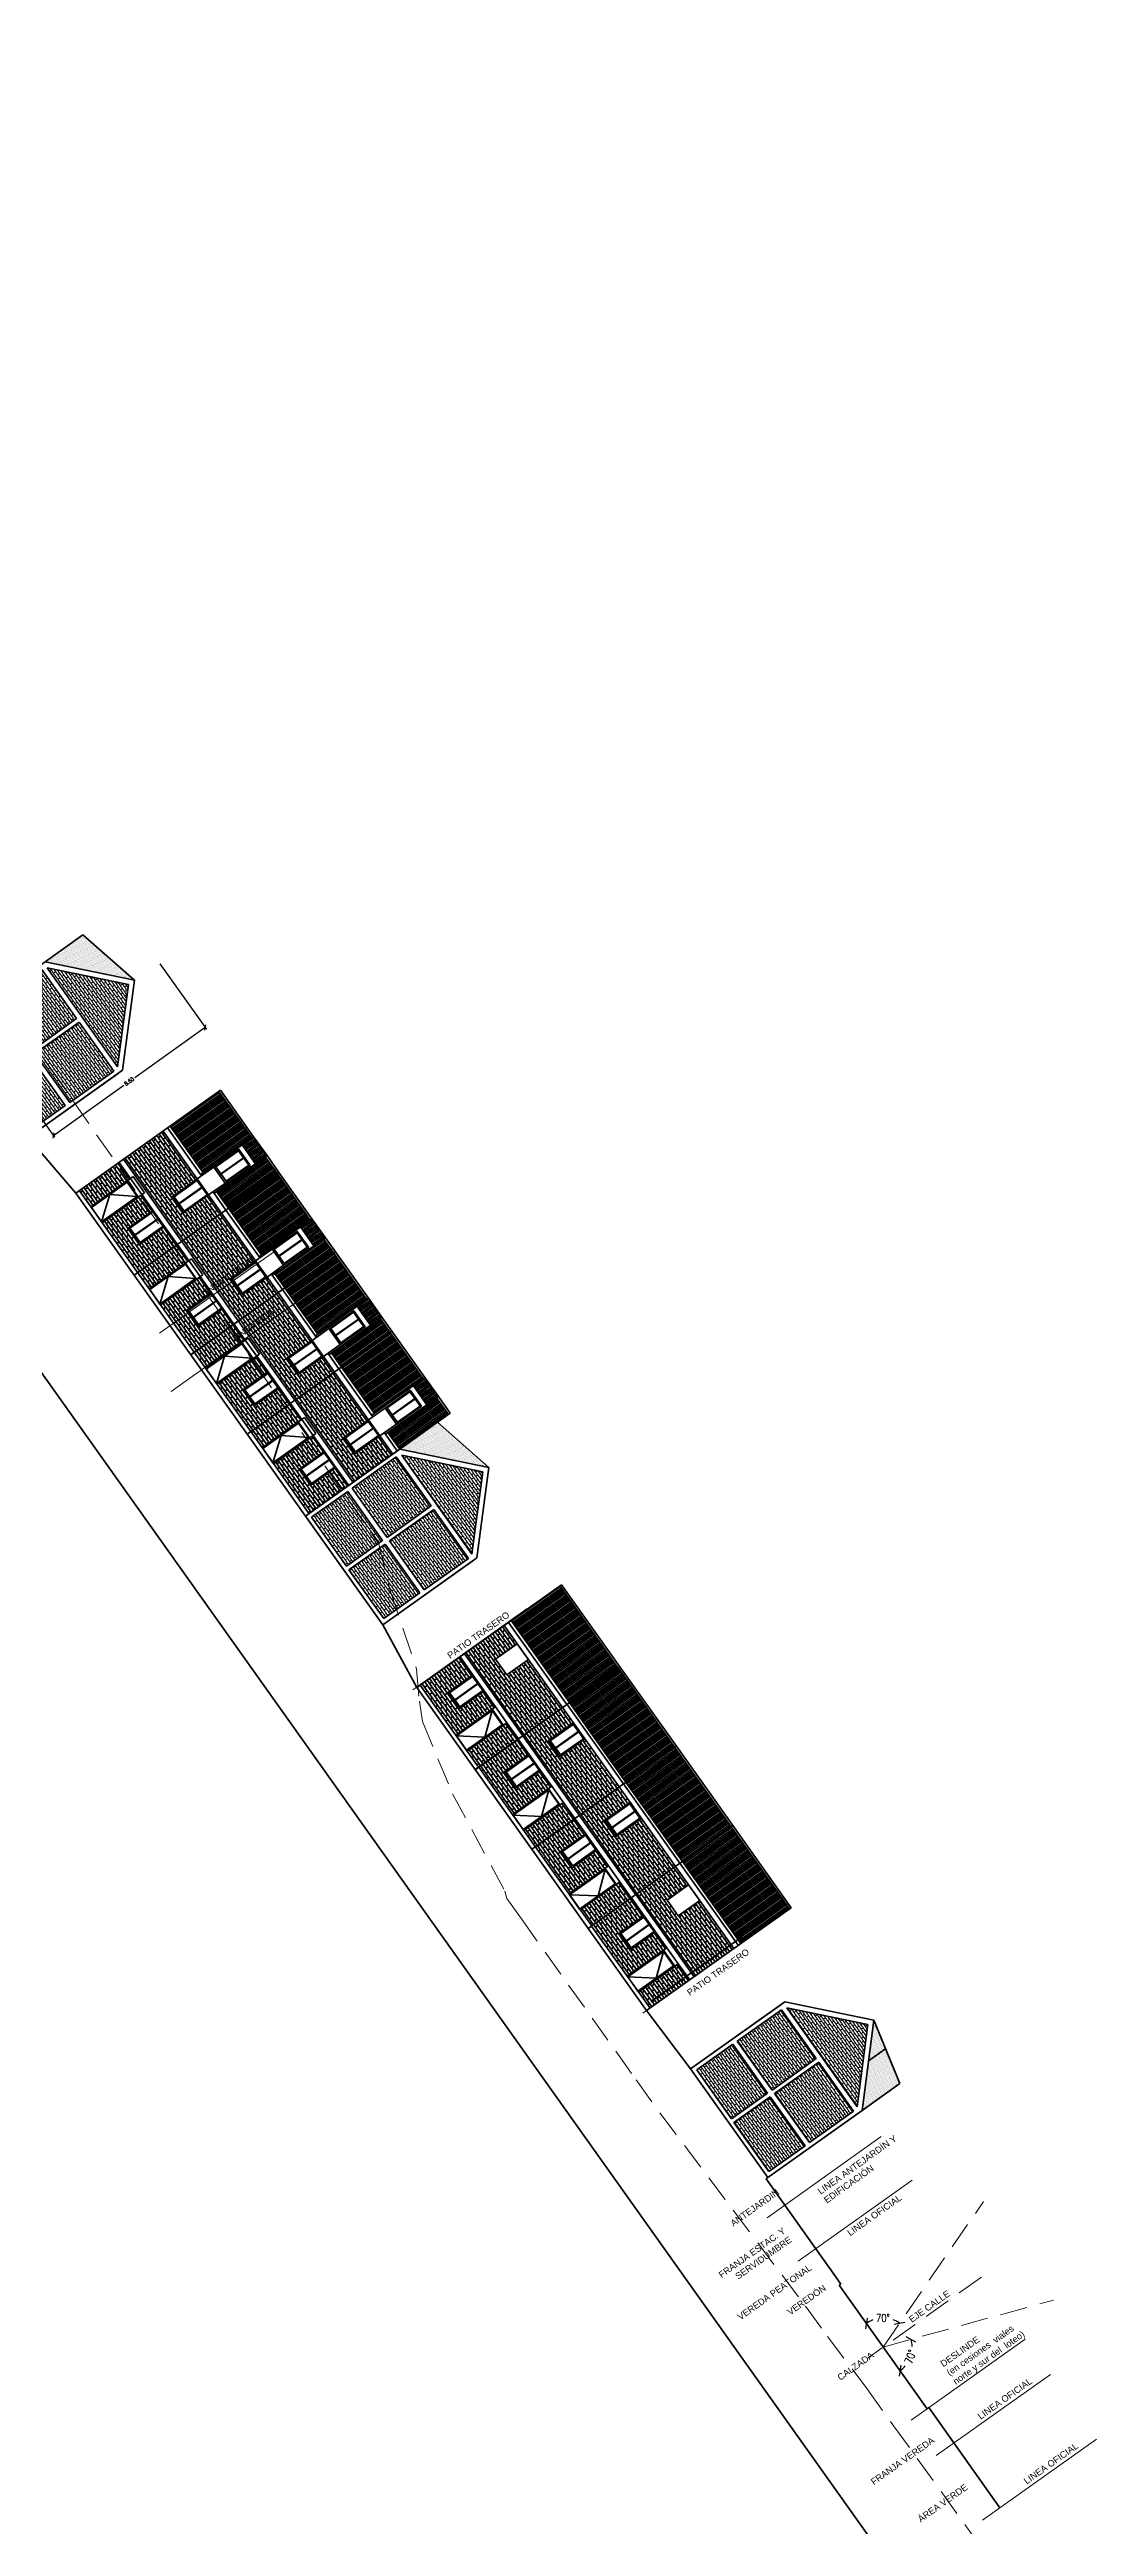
# Model space of a CAD drawing. Header units: metres. Extents: x 12 to 777, y -493 to 333.
# Drawn here: x 717.7 to 766, y -176.7 to -62.4 of the extents above; entities that cross this region are included whole.
import ezdxf

# ---------------------------------------------------------------- set-up
doc = ezdxf.new("R2010")
doc.units = ezdxf.units.M
doc.header["$LTSCALE"] = 5
doc.header["$MEASUREMENT"] = 0
doc.linetypes.add('HIDDEN', pattern=[0.375, 0.25, -0.125])
doc.layers.get('0').update_dxf_attribs({"color": 30})
for name, color, linetype, lineweight in [('A-ANNO-DIMS', 3, 'Continuous', 18), ('A-ANNO-TEXT', 3, 'Continuous', 18), ('A-ELEV-MBE1', 7, 'Continuous', 35), ('A-ELEV-OVHD', 3, 'HIDDEN', 18), ('A-ELEV-PATT', 8, 'Continuous', 18), ('A-SECT-MCUT', 7, 'Continuous', 35), ('G-ANNO-SYMB', 3, 'Continuous', 18), ('U-BLDG-TYPE', 7, 'Continuous', 35)]:
    doc.layers.add(name, color=color, linetype=linetype, lineweight=lineweight)
doc.styles.add('E-ARIAL', font='arial.ttf')
doc.styles.add('E-ROMANS', font='romans.shx', dxfattribs={"width": 0.8})
doc.dimstyles.new('E-0100_TICK_18', dxfattribs={"dimscale": 0.001, "dimtxt": 180, "dimasz": 180, "dimexe": 90, "dimexo": 60, "dimgap": 90, "dimtad": 0, "dimzin": 0, "dimdsep": 46, "dimtxsty": 'E-ROMANS', "dimblk": 'OBLIQUE', "dimcen": 90, "dimclrd": 256, "dimclre": 256, "dimclrt": 256, "dimadec": 0, "dimazin": 0, "dimtfac": 1, "dimtmove": 1, "dimatfit": 3, "dimldrblk": 'OPEN90', "dimfxl": 1, "dimtfill": 1, "dimtolj": 1, "dimtzin": 0, "dimarcsym": 0})
doc.dimstyles.new('E-0200_TICK_18', dxfattribs={"dimscale": 0.001, "dimtxt": 360, "dimasz": 360, "dimexe": 180, "dimexo": 120, "dimgap": 180, "dimtad": 0, "dimzin": 0, "dimdsep": 46, "dimtxsty": 'E-ROMANS', "dimblk": 'OBLIQUE', "dimcen": 180, "dimclrd": 256, "dimclre": 256, "dimclrt": 256, "dimadec": 0, "dimazin": 0, "dimtfac": 1, "dimtmove": 1, "dimatfit": 3, "dimldrblk": 'OPEN90', "dimfxl": 1, "dimtfill": 1, "dimtolj": 1, "dimtzin": 0, "dimarcsym": 0})

# ---------------------------------------------------------------- blocks, each defined once
blk = doc.blocks.new('_Oblique')
at = {"color": 0, "linetype": 'ByBlock', "lineweight": -2}
blk.add_line((-0.5, -0.5), (0.5, 0.5), dxfattribs=at)
blk = doc.blocks.new('*D468')
at = {"layer": 'A-ANNO-DIMS', "lineweight": -2, "transparency": 16777216}
for start, end in [(0.9055, 15.4128), (305.4128, 319.9201)]:
    blk.add_arc((756.15, -168.46), 1.34, start, end, dxfattribs=at)
at = {"layer": 'A-ANNO-DIMS', "lineweight": -2, "transparency": 16777216, "xscale": 0.36, "yscale": 0.36, "zscale": 0.36}
for p, rotation in [((757.44, -168.11), 105.4127811842241), ((756.93, -169.55), 215.4127809248263)]:
    blk.add_blockref('_Oblique', p, dxfattribs=dict(at, rotation=rotation))
at = {"layer": 'A-ANNO-DIMS', "transparency": 16777216, "insert": (757.41, -168.91), "char_height": 0.36, "attachment_point": 5, "rotation": 70.4128, "style": 'E-ROMANS', "bg_fill": 3, "box_fill_scale": 1.25, "bg_fill_color": 256, "bg_fill_true_color": 13158600, "bg_fill_transparency": 0}
blk.add_mtext('\\A1;70°', dxfattribs=at)
blk = doc.blocks.new('_Open90')
at = {"color": 0, "linetype": 'ByBlock', "lineweight": -2}
for p, q in [((0, 0), (-1, 0)), ((-0.5, 0.5), (0, 0)), ((0, 0), (-0.5, -0.5))]:
    blk.add_line(p, q, dxfattribs=at)
blk = doc.blocks.new('*D469')
at = {"layer": 'A-ANNO-DIMS', "lineweight": -2, "transparency": 16777216}
for start, end in [(110.9055, 125.4128), (55.4128, 69.9201)]:
    blk.add_arc((756.15, -168.46), 1.34, start, end, dxfattribs=at)
at = {"layer": 'A-ANNO-DIMS', "lineweight": -2, "transparency": 16777216, "xscale": 0.36, "yscale": 0.36, "zscale": 0.36}
for p, rotation in [((755.38, -167.37), 215.4127809987072), ((756.91, -167.36), 325.4127811801924)]:
    blk.add_blockref('_Oblique', p, dxfattribs=dict(at, rotation=rotation))
at = {"layer": 'A-ANNO-DIMS', "transparency": 16777216, "insert": (756.14, -167.12), "char_height": 0.36, "attachment_point": 5, "rotation": 0.4128, "style": 'E-ROMANS', "bg_fill": 3, "box_fill_scale": 1.25, "bg_fill_color": 256, "bg_fill_true_color": 13158600, "bg_fill_transparency": 0}
blk.add_mtext('\\A1;70°', dxfattribs=at)
blk = doc.blocks.new('P')
h = blk.add_hatch()
h.set_pattern_fill('ANGLE', color=256, style=0)
h.set_pattern_definition([(0, (170.91, -301.839), (0, 6.985), [5.08, -1.905]), (90, (170.91, -301.839), (-6.985, 4e-16), [5.08, -1.905])])
h.paths.add_polyline_path([(173.77, -298.76), (171.63, -298.76), (170.91, -301.84)])
at = {"layer": 'A-ELEV-PATT'}
h = blk.add_hatch(dxfattribs=at)
h.set_pattern_fill('DOTS', color=8, scale=0.03, angle=16.6449, style=0)
h.set_pattern_definition([(16.6449, (170.910177, -301.839314), (0.00917307, 0.05245027), [0, -0.047625])])
h.paths.add_polyline_path([(170.91, -301.84), (173.77, -298.76), (171.63, -298.76)])
h = blk.add_hatch(dxfattribs=at)
h.set_pattern_fill('AR-BRSTD', color=8, scale=0.0017, angle=16.6449, style=0)
h.set_pattern_definition([(269.99686, (228.6321, -181.905), (-0.11516106, 6.3e-06), []), (179.99686, (228.6321, -181.905), (-0.1151516, 0.1727263), [0.11516106, -0.11516106])])
h.paths.add_polyline_path([(174.11, -301.94), (174.11, -304.71), (176.61, -304.71), (176.61, -301.94)])
h.paths.add_polyline_path([(174.11, -298.96), (174.11, -301.74), (176.61, -301.74), (176.61, -298.96)])
h.paths.add_polyline_path([(176.86, -298.96), (176.86, -301.74), (178.91, -301.74), (178.91, -298.96)])
h.paths.add_polyline_path([(176.86, -301.94), (176.86, -304.71), (178.91, -304.71), (178.91, -301.94)])
h.paths.add_polyline_path([(173.86, -299.04), (171.25, -301.84), (173.86, -304.64)])
at = {"layer": 'A-SECT-MCUT'}
for p, q in [((170.91, -301.84), (173.77, -298.76)), ((171.63, -298.76), (170.91, -301.84)), ((171.25, -301.84), (173.86, -299.04)), ((173.77, -298.76), (171.63, -298.76)), ((173.77, -298.76), (179.11, -298.76)), ((173.86, -299.04), (173.86, -304.64)), ((174.01, -298.76), (179.11, -298.76)), ((174.11, -298.96), (176.61, -298.96)), ((174.11, -298.96), (174.11, -301.74)), ((176.61, -298.96), (176.61, -301.74)), ((176.86, -298.96), (178.91, -298.96)), ((176.86, -298.96), (176.86, -301.74)), ((178.91, -298.96), (178.91, -301.74)), ((179.11, -298.76), (179.11, -304.91)), ((179.11, -298.76), (179.11, -304.91)), ((173.77, -304.91), (170.91, -301.84)), ((173.86, -304.64), (171.25, -301.84)), ((174.11, -301.94), (174.11, -304.71)), ((176.61, -301.94), (176.61, -304.71)), ((176.86, -301.94), (176.86, -304.71)), ((178.91, -301.94), (178.91, -304.71)), ((179.11, -304.91), (173.77, -304.91)), ((179.11, -304.91), (174.01, -304.91)), ((176.61, -304.71), (174.11, -304.71)), ((178.91, -304.71), (176.86, -304.71))]:
    blk.add_line(p, q, dxfattribs=at)
for points in [[(176.61, -301.74), (174.11, -301.74)], [(178.91, -301.74), (176.86, -301.74)], [(176.61, -301.94), (174.11, -301.94)], [(178.91, -301.94), (176.86, -301.94)]]:
    blk.add_lwpolyline(points, dxfattribs=at)
blk = doc.blocks.new('U')
h = blk.add_hatch()
h.set_pattern_fill('LINE', color=256, scale=0.025, angle=196.6165, style=0)
h.set_pattern_definition([(180, (242.832794, -331.46511), (-3e-15, 0.0665151), [])])
h.paths.add_polyline_path([(238.358, -360.679), (236.044, -360.679), (236.044, -361.35), (238.358, -361.35)])
h.paths.add_polyline_path([(236.504, -361.35), (235.961, -361.35), (235.961, -362.246), (236.504, -362.246)])
h.paths.add_polyline_path([(238.358, -362.246), (236.044, -362.246), (236.044, -364.45), (238.358, -364.45)])
h = blk.add_hatch()
h.set_pattern_fill('AR-BRSTD', color=256, scale=0.0017, angle=90, style=0)
h.set_pattern_definition([(90, (0, 0), (-0.11516106, 7e-18), []), (180, (0, 0), (-0.11516106, -0.17272), [0.11516106, -0.11516106])])
h.paths.add_polyline_path([(242.665, -360.679), (240.782, -360.679), (240.782, -361.412), (241.973, -361.412), (241.973, -362.171), (240.782, -362.171), (240.782, -362.928), (242.665, -362.928)])
h.paths.add_polyline_path([(240.782, -364.45), (242.665, -364.45), (242.665, -363.687), (240.782, -363.687)])
h.paths.add_polyline_path([(239.876, -362.178), (238.685, -362.178), (238.685, -364.45), (240.573, -364.45), (240.573, -360.679), (238.685, -360.679), (238.685, -361.418), (239.876, -361.418)])
for p, q in [((240.573, -360.679, -791.211), (240.573, -364.45, -791.211)), ((240.782, -361.412, -791.211), (240.782, -360.679, -791.211)), ((235.961, -361.35, -791.211), (235.961, -362.246, -791.211)), ((236.706, -361.798, -791.211), (237.896, -361.798, -791.211)), ((237.833, -361.815, -791.211), (236.746, -361.815, -791.211)), ((237.896, -361.418, -791.211), (238.683, -361.418, -791.211)), ((237.896, -362.178, -791.211), (238.683, -362.178, -791.211)), ((238.685, -361.798, -791.211), (239.876, -361.798, -791.211)), ((239.812, -361.815, -791.211), (238.725, -361.815, -791.211)), ((240.782, -361.791, -791.211), (241.973, -361.791, -791.211)), ((240.782, -362.171, -791.211), (240.782, -362.928, -791.211)), ((241.91, -361.808, -791.211), (240.823, -361.808, -791.211)), ((242.664, -362.928, -791.211), (240.654, -362.928, -791.211)), ((240.654, -362.928, -791.211), (240.654, -363.687, -791.211)), ((240.782, -363.687, -791.211), (240.782, -362.928, -791.211)), ((240.95, -362.928, -791.211), (240.95, -363.687, -791.211)), ((240.971, -362.966, -791.211), (241.792, -363.648, -791.211)), ((241.792, -363.648, -791.211), (242.664, -362.966, -791.211)), ((240.654, -363.687, -791.211), (242.664, -363.687, -791.211)), ((240.782, -363.687, -791.211), (240.782, -364.45, -791.211))]:
    blk.add_line(p, q)
at = {"elevation": -791.211}
for points in [[(242.833, -360.679), (235.961, -360.679)], [(235.961, -361.35), (235.961, -360.679)], [(236.044, -361.35), (236.044, -360.679)], [(238.358, -361.35), (238.358, -360.679)], [(238.475, -361.425), (238.475, -360.679)], [(238.685, -364.45), (238.685, -360.679)], [(242.665, -360.679), (242.665, -364.45)], [(238.475, -361.35), (235.961, -361.35)], [(235.961, -364.45), (235.961, -362.246)], [(238.475, -362.246), (235.961, -362.246)], [(236.044, -364.45), (236.044, -362.246)], [(236.504, -362.246), (236.504, -361.35)], [(236.746, -361.798), (236.746, -361.461), (237.833, -361.461), (237.833, -361.798)], [(237.833, -361.815), (237.833, -362.135), (236.746, -362.135), (236.746, -361.815)], [(238.358, -364.45), (238.358, -362.246)], [(238.475, -364.45), (238.475, -362.171)], [(238.725, -361.798), (238.725, -361.461), (239.812, -361.461), (239.812, -361.798)], [(239.812, -361.815), (239.812, -362.135), (238.725, -362.135), (238.725, -361.815)], [(240.823, -361.791), (240.823, -361.454), (241.91, -361.454), (241.91, -361.791)], [(241.91, -361.808), (241.91, -362.128), (240.823, -362.128), (240.823, -361.808)], [(242.833, -364.45), (235.961, -364.45)]]:
    blk.add_lwpolyline(points, dxfattribs=at)
for points in [[(236.706, -361.418), (236.706, -362.178), (237.896, -362.178), (237.896, -361.418)], [(238.685, -361.418), (238.685, -362.178), (239.876, -362.178), (239.876, -361.418)], [(240.782, -361.412), (240.782, -362.171), (241.973, -362.171), (241.973, -361.412)], [(240.971, -362.966), (240.971, -363.648), (242.664, -363.648), (242.664, -362.966)]]:
    blk.add_lwpolyline(points, close=True, dxfattribs=at)
blk = doc.blocks.new('elev front casa esquina')
h = blk.add_hatch()
h.set_pattern_fill('LINE', color=256, scale=0.025, angle=196.6165, style=0)
h.set_pattern_definition([(90, (-34.96229, -7e-12), (-0.079375, -4e-15), [])])
h.paths.add_polyline_path([(-2.12, 8.1), (-4.75, 8.1), (-4.75, 5.34), (-2.12, 5.34)])
h.paths.add_polyline_path([(-0.1, 8.1), (-1.05, 8.1), (-1.05, 5.34), (-0.1, 5.34)])
h.paths.add_polyline_path([(-1.05, 8.2), (-2.12, 8.2), (-2.12, 7.55), (-1.05, 7.55)])
h = blk.add_hatch()
h.set_pattern_fill('AR-BRSTD', color=256, scale=0.002029, style=0)
h.set_pattern_definition([(360, (0, 0), (1e-10, 0.137426), []), (90, (0, 0), (-0.2061134, 0.137426), [0.137426, -0.137426])])
h.paths.add_polyline_path([(-2.93, 0.2), (-0.1, 0.2), (-0.1, 2.45), (-1.12, 2.45), (-1.12, 1.03), (-2.03, 1.03), (-2.03, 2.45), (-2.93, 2.45)])
h.paths.add_polyline_path([(-3.84, 2.45), (-4.75, 2.45), (-4.75, 0.2), (-3.84, 0.2)])
h.paths.add_polyline_path([(-1.13, 4.95), (-1.13, 3.53), (-2.04, 3.53), (-2.04, 4.95), (-4.75, 4.95), (-4.75, 2.7), (-0.1, 2.7), (-0.1, 4.95)])
for p, q in [((-1.05, 8.2), (-2.12, 8.2)), ((-1.6, 5.97), (-1.6, 7.26)), ((-1.58, 7.31), (-1.58, 5.89)), ((-2.04, 6.09), (-2.04, 4.95)), ((-1.13, 6.09), (-1.13, 4.95)), ((-1.6, 3.6), (-1.6, 4.9)), ((-1.58, 4.95), (-1.58, 3.53)), ((-0.1, 2.7), (-4.75, 2.7)), ((-3.84, 2.45), (-4.75, 2.45)), ((-2.93, 2.6), (-3.84, 2.6)), ((-3.84, 2.6), (-3.84, 0.2)), ((-3.84, 2.45), (-2.93, 2.45)), ((-2.93, 0.2), (-2.93, 2.6)), ((-2.03, 2.45), (-2.93, 2.45)), ((-1.6, 1.1), (-1.6, 2.4)), ((-1.58, 2.45), (-1.58, 1.03)), ((-1.12, 2.45), (-0.1, 2.45)), ((-2.93, 2.25), (-3.84, 2.25)), ((-2.98, 2.22), (-3.79, 1.24)), ((-3.79, 1.24), (-2.98, 0.2))]:
    blk.add_line(p, q)
for points in [[(-4.75, 8.2), (-2.12, 8.2)], [(-4.75, 0), (-4.75, 8.2)], [(-4.75, 8.1), (-2.12, 8.1)], [(-2.12, 5.2), (-2.12, 8.2)], [(-1.05, 5.2), (-1.05, 8.2)], [(-1.05, 8.2), (-0.1, 8.2)], [(-1.05, 8.1), (-0.1, 8.1)], [(-0.1, 0), (-0.1, 8.2)], [(-2.12, 7.55), (-1.05, 7.55)], [(-1.6, 5.97), (-1.99, 5.97), (-1.99, 7.26), (-1.6, 7.26)], [(-1.58, 7.26), (-1.18, 7.26), (-1.18, 5.97), (-1.58, 5.97)], [(-4.75, 5.34), (-2.12, 5.34)], [(-4.75, 5.2), (-2.04, 5.2)], [(-4.75, 4.95), (-0.1, 4.95)], [(-1.6, 3.6), (-1.99, 3.6), (-1.99, 4.9), (-1.6, 4.9)], [(-1.58, 4.9), (-1.18, 4.9), (-1.18, 3.6), (-1.58, 3.6)], [(-1.13, 5.2), (-0.1, 5.2)], [(-1.05, 5.34), (-0.1, 5.34)], [(-1.6, 1.1), (-1.98, 1.1), (-1.98, 2.4), (-1.6, 2.4)], [(-1.58, 2.4), (-1.17, 2.4), (-1.17, 1.1), (-1.58, 1.1)], [(-0.1, 0.2), (-4.75, 0.2)]]:
    blk.add_lwpolyline(points)
for points in [[(-1.13, 7.31), (-2.04, 7.31), (-2.04, 5.89), (-1.13, 5.89)], [(-1.13, 4.95), (-2.04, 4.95), (-2.04, 3.53), (-1.13, 3.53)], [(-1.12, 2.45), (-2.03, 2.45), (-2.03, 1.03), (-1.12, 1.03)], [(-2.98, 2.22), (-3.79, 2.22), (-3.79, 0.2), (-2.98, 0.2)]]:
    blk.add_lwpolyline(points, close=True)
blk = doc.blocks.new('casa atras')
h = blk.add_hatch()
h.set_pattern_fill('LINE', color=256, scale=0.025, angle=54.5872, style=0)
h.set_pattern_definition([(90, (-224.35582, 672.678565), (-0.079375, 7e-18), [])])
h.paths.add_polyline_path([(3.7, 7.55), (2.63, 7.55), (2.63, 5.34), (3.7, 5.34)])
h.paths.add_polyline_path([(0, 8.1), (0, 5.34), (2.63, 5.34), (2.63, 8.1)])
h.paths.add_polyline_path([(3.7, 8.1), (3.7, 5.34), (4.65, 5.34), (4.65, 8.1)])
h.paths.add_polyline_path([(3.7, 8.1), (2.63, 8.1), (2.63, 7.55), (3.7, 7.55)])
h = blk.add_hatch()
h.set_pattern_fill('AR-BRSTD', color=256, scale=0.002029, style=0)
h.set_pattern_definition([(360, (4.75, 2e-12), (1e-10, 0.137426), []), (90, (4.75, 2e-12), (-0.2061134, 0.137426), [0.137426, -0.137426])])
h.paths.add_polyline_path([(2.72, 4.95), (0, 4.95), (0, 2.7), (4.65, 2.7), (4.65, 4.95), (3.61, 4.95), (3.61, 3.73), (2.72, 3.73)])
h.paths.add_polyline_path([(1.82, 0.2), (4.65, 0.2), (4.65, 2.45), (3.63, 2.45), (3.63, 1.03), (2.72, 1.03), (2.72, 2.45), (1.82, 2.45)])
h.paths.add_polyline_path([(0.91, 2.45), (0, 2.45), (0, 0.2), (0.91, 0.2)])
for p, q in [((4.65, 2.7), (0, 2.7)), ((0.91, 2.45), (0, 2.45)), ((0.91, 2.45), (0.91, 0.2)), ((0.91, 2.45), (1.82, 2.45)), ((1.82, 0.2), (1.82, 2.45)), ((2.72, 2.45), (1.82, 2.45)), ((3.15, 1.1), (3.15, 2.4)), ((3.17, 2.45), (3.17, 1.03)), ((3.63, 2.45), (4.65, 2.45)), ((1.82, 2.25), (0.91, 2.25)), ((1.77, 2.22), (0.96, 1.24)), ((0.96, 1.24), (1.77, 0.2))]:
    blk.add_line(p, q)
for points in [[(0, 8.2), (4.65, 8.2)], [(0, 0), (0, 8.2)], [(0, 8.1), (4.65, 8.1)], [(4.65, 0), (4.65, 8.2)], [(0, 5.34), (4.65, 5.34)], [(0, 5.2), (4.65, 5.2)], [(0, 4.95), (4.65, 4.95)], [(3.15, 1.1), (2.77, 1.1), (2.77, 2.4), (3.15, 2.4)], [(3.17, 2.4), (3.58, 2.4), (3.58, 1.1), (3.17, 1.1)], [(4.65, 0.2), (0, 0.2)]]:
    blk.add_lwpolyline(points)
for points in [[(3.61, 4.95), (2.72, 4.95), (2.72, 3.73), (3.61, 3.73)], [(3.63, 2.45), (2.72, 2.45), (2.72, 1.03), (3.63, 1.03)], [(1.77, 2.22), (0.96, 2.22), (0.96, 0.2), (1.77, 0.2)]]:
    blk.add_lwpolyline(points, close=True)
blk = doc.blocks.new('casa atras centro')
h = blk.add_hatch()
h.set_pattern_fill('LINE', color=256, scale=0.025, angle=54.5872, style=0)
h.set_pattern_definition([(90, (-43.53428, -17.8954), (-0.079375, 2e-16), [])])
h.paths.add_polyline_path([(184.52, -683.02), (183.45, -683.02), (183.45, -685.23), (184.52, -685.23)])
h.paths.add_polyline_path([(180.82, -682.47), (180.82, -685.23), (183.45, -685.23), (183.45, -682.47)])
h.paths.add_polyline_path([(184.52, -682.47), (183.45, -682.47), (183.45, -683.02), (184.52, -683.02)])
h.paths.add_polyline_path([(185.32, -685.23), (185.32, -682.47), (184.52, -682.47), (184.52, -685.23)])
h = blk.add_hatch()
h.set_pattern_fill('AR-BRSTD', color=256, scale=0.002029, style=0)
h.set_pattern_definition([(360, (185.57154, -690.57397), (1e-10, 0.137426), []), (90, (185.57154, -690.57397), (-0.2061134, 0.137426), [0.137426, -0.137426])])
h.paths.add_polyline_path([(181.73, -688.13), (180.82, -688.13), (180.82, -690.37), (181.73, -690.37)])
h.paths.add_polyline_path([(185.32, -690.37), (185.32, -688.13), (184.45, -688.13), (184.45, -689.55), (183.54, -689.55), (183.54, -688.13), (182.64, -688.13), (182.64, -690.37)])
h.paths.add_polyline_path([(184.45, -685.62), (184.45, -687.04), (183.54, -687.04), (183.54, -685.62), (180.82, -685.62), (180.82, -687.88), (185.32, -687.88), (185.32, -685.62)])
for p, q in [((183.97, -686.97), (183.97, -685.67)), ((183.99, -685.62), (183.99, -687.04)), ((185.32, -687.88), (180.82, -687.88)), ((181.73, -688.13), (180.82, -688.13)), ((181.73, -688.13), (181.73, -690.37)), ((181.73, -688.13), (182.64, -688.13)), ((182.64, -688.33), (181.73, -688.33)), ((182.59, -688.35), (181.78, -689.33)), ((182.64, -690.37), (182.64, -688.13)), ((183.54, -688.13), (182.64, -688.13)), ((183.97, -689.47), (183.97, -688.18)), ((183.99, -688.13), (183.99, -689.55)), ((184.45, -688.13), (185.32, -688.13)), ((181.78, -689.33), (182.59, -690.37))]:
    blk.add_line(p, q)
for points in [[(180.82, -682.37), (185.32, -682.37)], [(180.82, -690.57), (180.82, -682.37)], [(180.82, -682.47), (185.32, -682.47)], [(185.32, -690.57), (185.32, -682.37)], [(180.82, -685.23), (185.32, -685.23)], [(180.82, -685.37), (185.32, -685.37)], [(180.82, -685.62), (185.32, -685.62)], [(183.97, -686.97), (183.59, -686.97), (183.59, -685.67), (183.97, -685.67)], [(183.99, -685.67), (184.4, -685.67), (184.4, -686.97), (183.99, -686.97)], [(183.97, -689.47), (183.59, -689.47), (183.59, -688.18), (183.97, -688.18)], [(183.99, -688.18), (184.4, -688.18), (184.4, -689.47), (183.99, -689.47)], [(185.32, -690.37), (180.82, -690.37)]]:
    blk.add_lwpolyline(points)
for points in [[(184.45, -685.62), (183.54, -685.62), (183.54, -687.04), (184.45, -687.04)], [(182.59, -688.35), (181.78, -688.35), (181.78, -690.37), (182.59, -690.37)], [(184.45, -688.13), (183.54, -688.13), (183.54, -689.55), (184.45, -689.55)]]:
    blk.add_lwpolyline(points, close=True)
blk = doc.blocks.new('*D470')
at = {"layer": 'A-ANNO-DIMS', "lineweight": -2, "transparency": 16777216}
for p, q in [((722.76, -104.59), (724.91, -107.61)), ((724.86, -107.53), (721.61, -109.85)), ((715.76, -109.57), (717.9, -112.59)), ((717.85, -112.52), (721.1, -110.2))]:
    blk.add_line(p, q, dxfattribs=at)
at = {"layer": 'A-ANNO-DIMS', "lineweight": -2, "transparency": 16777216, "xscale": 0.18, "yscale": 0.18, "zscale": 0.18}
for p, rotation in [((724.86, -107.53), 35.41278118751706), ((717.85, -112.52), 215.4127811875171)]:
    blk.add_blockref('_Oblique', p, dxfattribs=dict(at, rotation=rotation))
at = {"layer": 'A-ANNO-DIMS', "transparency": 16777216, "insert": (721.35, -110.02), "char_height": 0.18, "attachment_point": 5, "rotation": 35.4128, "style": 'E-ROMANS', "bg_fill": 3, "box_fill_scale": 1.25, "bg_fill_color": 256, "bg_fill_true_color": 13158600, "bg_fill_transparency": 0}
blk.add_mtext('\\A1;8.60', dxfattribs=at)

msp = doc.modelspace()

# ---------------------------------------------------------------- linework, layer by layer
at = {"layer": 'A-ELEV-MBE1'}
msp.add_line((749.659, -149.498), (745.423, -152.51), dxfattribs=at)
msp.add_lwpolyline([(753.046, -163.921), (750.747, -160.687), (750.747, -160.687), (750.747, -160.687), (750.747, -160.687), (750.747, -160.687)], dxfattribs=at)
at = {"layer": 'A-ELEV-OVHD'}
for p, q in [((756.152, -168.462), (760.786, -161.74)), ((760.686, -165.238), (755.418, -168.983)), ((756.152, -168.462), (764.022, -166.292))]:
    msp.add_line(p, q, dxfattribs=at)
msp.add_lwpolyline([(715.992, -106.941), (717.706, -109.404), (723.675, -117.998), (727.206, -123.134), (730.412, -127.812), (732.871, -131.379), (733.385, -133.488), (734.616, -137.166), (734.746, -138.638), (734.882, -139.572), (736.275, -142.917), (738.696, -147.408), (738.777, -147.747), (739.461, -148.694), (744.745, -156.119), (745.852, -157.652), (752.565, -166.571), (753.587, -167.974), (755.4, -170.374), (756.631, -172.09), (760.593, -177.581)], dxfattribs=at)
at = {"layer": 'A-SECT-MCUT'}
for p, q in [((759.932, -183.443), (673.855, -62.377)), ((750.828, -160.629), (750.747, -160.687))]:
    msp.add_line(p, q, dxfattribs=at)
at = {"layer": 'G-ANNO-SYMB'}
for p, q in [((728.014, -117.904), (722.746, -121.65)), ((729.462, -119.942), (723.286, -124.333)), ((739.714, -134.361), (734.446, -138.106)), ((750.332, -149.295), (745.064, -153.041)), ((763.873, -169.72), (758.605, -173.466)), ((766, -172.711), (760.732, -176.456))]:
    msp.add_line(p, q, dxfattribs=at)

# ---------------------------------------------------------------- block references
at = {"layer": 'A-ELEV-MBE1', "rotation": 305.4127811875207}
for p in [(721.637, -119.054), (729.546, -130.179)]:
    msp.add_blockref('elev front casa esquina', p, dxfattribs=at)
at = {"layer": 'A-ELEV-MBE1', "xscale": 1.193338069367961, "yscale": 1.193338069367961, "zscale": 1.193338069367961, "rotation": 215.4127811284737}
for p in [(1209.766, -305.508, 944.182), (1212.374, -309.175, 944.182)]:
    msp.add_blockref('U', p, dxfattribs=at)
at = {"layer": 'A-ELEV-MBE1', "xscale": -1, "rotation": 305.4127811875207}
for name, p in [('casa atras', (737.318, -141.8)), ('casa atras centro', (1407.522, 107.326)), ('casa atras centro', (1410.129, 103.658)), ('casa atras', (745.228, -152.924))]:
    msp.add_blockref(name, p, dxfattribs=at)
at = {"layer": 'U-BLDG-TYPE', "xscale": -1}
for p, rotation in [((685.973, 239.685), 35.41278124656754), ((702.341, 217.183), 35.41278124656738)]:
    msp.add_blockref('P', p, dxfattribs=dict(at, rotation=rotation))
at = {"layer": 'U-BLDG-TYPE', "rotation": 215.4127811284621}
msp.add_blockref('P', (1069.925, -300.333), dxfattribs=at)

# ---------------------------------------------------------------- texts
at = {"layer": 'A-ANNO-TEXT', "char_height": 0.3, "width": 4.67313, "rotation": 35.41278, "style": 'E-ARIAL'}
for s, insert, attachment_point in [('\\pt4;LINEA OFICIAL', (724.708, -119.882), 4), ('\\pt4;LINEA EDIF.', (726.157, -121.92), 4), ('\\pt4;PATIO TRASERO', (736.083, -136.571), 4), ('\\pt4;PATIO TRASERO', (747.148, -152.135), 4), ('\\pt4;ANTEJARDIN', (751.298, -161.259), 6), ('\\pt4;FRANJA ESTAC. Y SERVIDUMBRE', (751.734, -163.251), 6), ('\\pt4;VEREDA PEATONAL', (752.8, -164.75), 6), ('FRANJA VEREDA', (758.462, -172.714), 6), ('\\pt4;LINEA OFICIAL', (762.694, -174.689), 4), ('\\pt4;ÁREA VERDE', (760.001, -174.878), 6)]:
    msp.add_mtext(s, dxfattribs=dict(at, insert=insert, attachment_point=attachment_point))

# ---------------------------------------------------------------- next in the draw order: dimensions: what is measured, and where the dimension line sits
at = {"layer": 'A-ANNO-DIMS'}
dim = msp.add_linear_dim(base=(724.859, -107.533), p1=(715.72, -109.521), p2=(722.729, -104.537), angle=35.41278, dimstyle='E-0100_TICK_18', dxfattribs=at)
dim.commit()
dim.dimension.update_dxf_attribs({"geometry": '*D470', "text_midpoint": (721.355, -110.025)})
dim = msp.add_angular_dim_2l(base=(757.295, -169.155), line1=((756.152, -168.462, -791.211), (764.022, -166.292, -791.211)), line2=((753.979, -165.405, -791.211), (757.745, -170.703, -791.211)), dimstyle='E-0200_TICK_18', dxfattribs=at)
dim.commit()
dim.dimension.update_dxf_attribs({"geometry": '*D468', "text_midpoint": (757.411, -168.91, -791.211)})

# ---------------------------------------------------------------- next in the draw order: linework, layer by layer
at = {"layer": 'A-SECT-MCUT', "color": 6}
msp.add_line((754.124, -165.609), (758.18, -171.314), dxfattribs=at)
at = {"layer": 'A-SECT-MCUT'}
msp.add_lwpolyline([(713.122, -107.595), (713.122, -107.595), (716.685, -112.608), (718.884, -115.183), (733.053, -135.109), (734.624, -138.01), (745.228, -152.924), (747.264, -155.616), (750.828, -160.629)], dxfattribs=at)

# ---------------------------------------------------------------- next in the draw order: dimensions: what is measured, and where the dimension line sits
at = {"layer": 'A-ANNO-DIMS'}
dim = msp.add_angular_dim_2l(base=(756.413, -167.15), line1=((756.152, -168.462, -791.211), (760.786, -161.74, -791.211)), line2=((757.745, -170.703, -791.211), (753.979, -165.405, -791.211)), dimstyle='E-0200_TICK_18', dxfattribs=at)
dim.commit()
dim.dimension.update_dxf_attribs({"geometry": '*D469', "text_midpoint": (756.142, -167.125, -791.211)})

# ---------------------------------------------------------------- next in the draw order: linework, layer by layer
at = {"layer": 'A-ELEV-MBE1'}
for p, q in [((753.742, -164.899), (754.205, -165.551)), ((758.262, -171.257), (761.547, -175.877))]:
    msp.add_line(p, q, dxfattribs=at)
at = {"layer": 'A-SECT-MCUT', "color": 6}
for p, q in [((753.046, -163.921), (753.742, -164.899)), ((754.205, -165.551), (754.124, -165.609)), ((758.262, -171.256), (758.18, -171.314))]:
    msp.add_line(p, q, dxfattribs=at)
at = {"layer": 'G-ANNO-SYMB'}
for p, q in [((756.068, -158.743), (750.801, -162.488)), ((757.499, -160.755), (752.231, -164.501)), ((762.714, -168.09), (757.447, -171.836))]:
    msp.add_line(p, q, dxfattribs=at)

# ---------------------------------------------------------------- next in the draw order: texts
at = {"layer": 'A-ANNO-TEXT', "char_height": 0.3, "width": 4.67313, "rotation": 35.41278, "style": 'E-ARIAL'}
for s, insert, attachment_point in [('\\pt4;LINEA ANTEJARDÍN Y EDIFICACIÓN', (753.325, -161.512), 4), ('\\pt4;LINEA OFICIAL', (754.545, -163.228), 4), ('\\pt4;VEREDÓN', (753.463, -165.683), 6), ('\\pt4;EJE CALLE', (757.389, -167.227), 4), ('\\pt4;DESLINDE \\P(en cesiones  viales norte y sur del  loteo)', (759.159, -169.718), 4), ('\\pt4;CALZADA', (755.668, -168.784), 6), ('\\pt4;LINEA OFICIAL', (760.568, -171.698), 4)]:
    msp.add_mtext(s, dxfattribs=dict(at, insert=insert, attachment_point=attachment_point))

doc.saveas('drawing.dxf')
